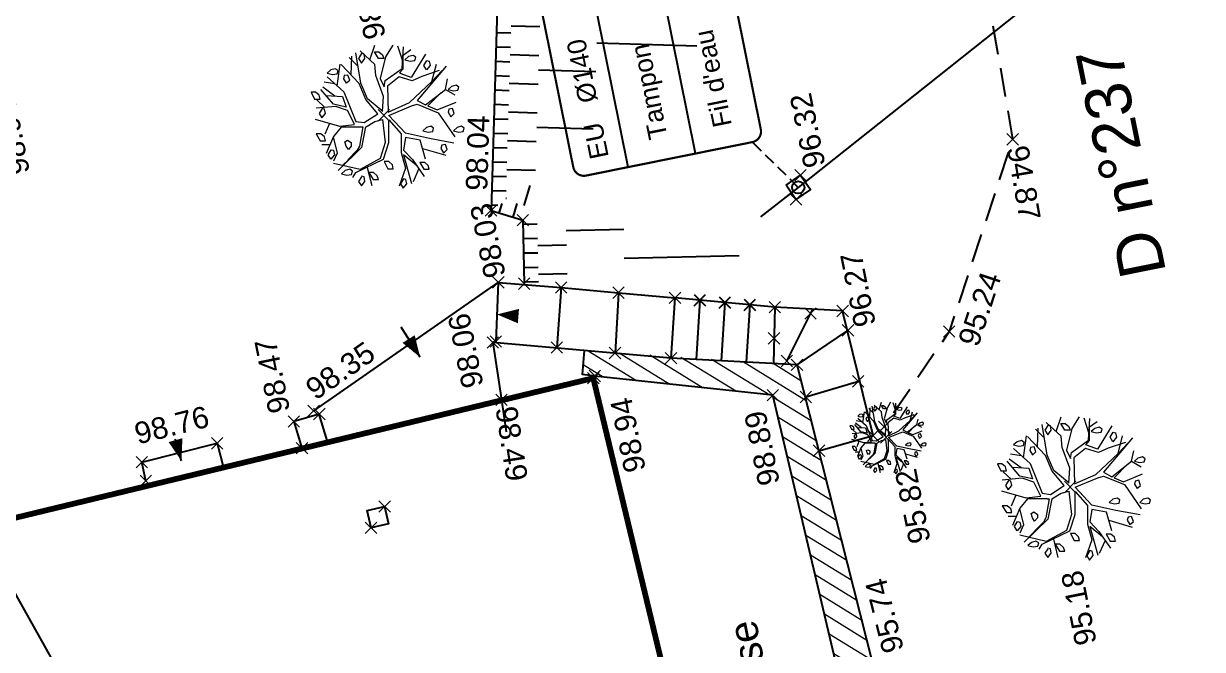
# Model space of a CAD drawing. Extents: x 947 to 1126, y 1788 to 2053.
# Drawn here: x 1018.18 to 1038.69, y 1962.64 to 1973.53 of the extents above; entities that cross this region are included whole.
import ezdxf
from ezdxf.enums import TextEntityAlignment as Align

# ---------------------------------------------------------------- set-up
doc = ezdxf.new("R2010")
doc.units = 0
doc.header["$LTSCALE"] = 2.5
doc.header["$PDMODE"] = 3
doc.header["$PDSIZE"] = 0.1
for name, pattern in [('Bordchaussee', [1.7, 1.5, -0.2]), ('CACH200', [0.12, 0.08, -0.04]), ('CACH500', [0.30000000000000004, 0.2, -0.1])]:
    doc.linetypes.add(name, pattern=pattern)
for name, color, linetype in [('F_Cadastre_numéros_parcelles', 252, 'Continuous'), ('PBO', 7, 'Continuous'), ('T_Bati', 7, 'Continuous'), ('T_Murs', 7, 'Continuous'), ('T_RES_DIVERS', 251, 'Continuous'), ('T_RES_EU_LINEAIRE', 6, 'Continuous'), ('T_RES_EU_SYMBOLE', 6, 'Continuous'), ('T_RES_EU_TEXTE', 6, 'Continuous'), ('T_Talus_barbules', 32, 'Continuous'), ('T_Talus_crête', 34, 'Continuous'), ('T_Talus_Pied', 34, 'CACH500'), ('T_Textes', 7, 'Continuous'), ('T_Voies_Goudron', 7, 'Bordchaussee')]:
    doc.layers.add(name, color=color, linetype=linetype)
for name, color, linetype, lineweight in [('T_Murs_Hachures', 7, 'Continuous', 0), ('T_Végétaux', 65, 'Continuous', 0), ('TOPOALT', 7, 'Continuous', 0), ('TOPOJIS', 7, 'Continuous', 0)]:
    doc.layers.add(name, color=color, linetype=linetype, lineweight=lineweight)
doc.styles.add('Arial', font='arial.ttf')

# ---------------------------------------------------------------- blocks, each defined once
blk = doc.blocks.new('PointTopo')
at = {"color": 0}
blk.add_point((0, 0), dxfattribs=at)
at = {"layer": 'TOPOALT', "style": 'Arial'}
blk.add_attdef('ALT', (0.125, -0.125), '', height=0.3750000000000001, dxfattribs=at)
blk = doc.blocks.new('gd05')
blk.add_lwpolyline([(0, 0), (0, 1), (1, 1), (1, 0)], close=True)
blk = doc.blocks.new('v024')
at = {"color": 0, "linetype": 'Continuous'}
for p, q in [((-0.5703124999999432, 0.7011718750000284), (-0.5546875000000284, 1.027343749999972)), ((-0.2421875000000284, 0.966796875), (-0.15625, 1.220703125)), ((0.3281250000000568, 0.9433593749999858), (0.2421875000000284, 1.201171875)), ((0.3359374999999432, 1.048828125000014), (0.46875, 1.142578125)), ((-0.8124999999999716, 0.5078125), (-0.7578125000000568, 0.8925781250000142)), ((-0.4609374999999716, 0.869140625), (-0.6015625000000568, 1.007812499999972)), ((0.8359375000000568, 0.5859375), (0.9140625000000568, 0.8925781250000142)), ((1.070312500000057, 0.4511718749999716), (1.109375000000057, 0.6328125000000284)), ((-0.8515624999999716, 0.3339843749999716), (-1.062500000000028, 0.48828125)), ((-0.8515624999999716, 0.5449218750000284), (-1.039062499999943, 0.5742187500000284)), ((-1.023437500000028, 0.13671875), (-1.164062499999972, 0.2675781250000142)), ((-0.9453125000000284, -0.1406250000000142), (-1.023437500000028, -0.3300781250000284)), ((-0.9375, -0.5117187500000142), (-1.078124999999943, -0.5117187500000142)), ((0.6718750000000284, -0.576171875), (1.078124999999943, -0.6953124999999716)), ((-0.6171874999999716, -0.7734374999999716), (-0.7187500000000568, -0.8730468750000142)), ((-0.2890625000000568, -0.9062500000000284), (-0.2109375000000568, -1.224609375000014)), ((0.6093749999999432, -0.927734375), (0.5078125, -1.158203124999986))]:
    blk.add_line(p, q, dxfattribs=at)
for points in [[(-0.01562500000005684, 0.06640625000002842), (-0.2812500000000284, 0.2871093750000142), (-0.3984375000000284, 0.556640625), (-0.4843750000000568, 1.087890625000014)], [(-0.02343749999994316, 0.068359375), (-0.007812500000028422, 0.3261718750000142), (-0.1406249999999432, 0.6914062500000284), (-0.15625, 0.8847656249999858), (-0.4140624999999432, 1.124999999999972)], [(0.15625, 1.220703125), (0.03124999999997158, 1.019531250000014), (-0.06249999999994316, 0.6425781250000284), (0.007812500000028422, 0.498046875), (0.02343749999994316, 0.6035156250000284), (0.3203125000000284, 0.8164062499999858), (0.3437499999999716, 1.19140625)], [(0.7265624999999432, 1.064453125), (0.4765625000000284, 0.6582031250000142), (0.3046874999999716, 0.7246093749999716), (0.2734375, 0.7363281250000142), (0.3359374999999432, 0.8085937500000284), (0.3359374999999432, 1.044921875)], [(-0.9843750000000284, 0.6718750000000284), (-0.6953124999999716, 0.41015625), (-0.4843750000000568, -0.107421875), (-0.3437499999999716, -0.126953125), (-0.1015624999999432, 0.02539062499998579), (-0.3125, 0.2773437500000142), (-0.4296875, 0.5507812500000142), (-0.7421875, 0.8828125000000142)], [(1.085937499999972, 0.8554687499999858), (0.5781249999999716, 0.2578125000000142), (0.7265624999999432, 0.1796875000000142), (1.070312500000057, 0.4511718749999716), (1.234374999999943, 0.3535156249999716)], [(0.9609374999999432, 0.7773437499999858), (0.6640625, 0.6777343750000142), (0.4921874999999432, 0.6015624999999858), (0.2656249999999716, 0.6718750000000284), (0.06249999999994316, 0.5078125), (0.078125, 0.05664062500002842), (0.4453125000000568, 0.2207031249999858), (0.8359375000000568, 0.5859375), (1.015625, 0.7773437499999858)], [(-0.9999999999999432, 0.3437499999999716), (-0.7187500000000568, 0.3261718750000142), (-0.6562499999999716, 0.1406250000000142), (-0.8750000000000568, 0.1914062499999858), (-1.09375, 0.4511718749999716)], [(0.9999999999999432, 0.3984375000000284), (0.7656249999999432, 0.1621093749999858), (0.9296874999999716, 0.09374999999998579), (1.257812500000028, 0.2285156250000142)], [(-0.5078125, -0.15625), (-0.6328125000000284, 0.08593750000002842), (-0.8359375000000568, 0.1523437499999858), (-1.179687500000028, 0.1230468749999858)], [(-0.007812500000028422, 0), (0, 0), (0, 0.009765625)], [(0, -0.009765625), (0, 0), (0.007812500000028422, 0)], [(1.218750000000028, -0.4843749999999858), (0.7968750000000568, -0.4062499999999858), (0.3749999999999432, -0.3125), (0.08593750000002842, -0.001953124999971578), (0.4843750000000568, 0.1621093749999858), (0.5781249999999716, 0.1914062499999858), (0.9453125000000284, 0.04492187499998579), (1.234374999999943, -0.3769531249999858)], [(-0.5078125, -0.166015625), (-0.7656249999999432, -0.1953125), (-1.187500000000057, -0.07031249999997158)], [(-0.3984375000000284, -0.205078125), (-0.7421875, -0.205078125), (-0.8750000000000568, -0.3671874999999858), (-0.9999999999999432, -0.6660156249999716)], [(-0.3203125000000284, -0.205078125), (-0.15625, -0.107421875), (-0.02343749999994316, -0.07031249999997158), (0.02343749999994316, -0.4746093749999858), (-0.06249999999994316, -0.7539062499999716), (-0.4140624999999432, -0.9453125000000284), (-0.8750000000000568, -0.83984375)], [(-0.3203125000000284, -0.2031250000000284), (-0.390625, -0.5605468750000142), (-0.7968750000000568, -0.9609375000000142)], [(-0.3984375000000284, -0.2031250000000284), (-0.3671875000000568, -0.2031250000000284), (-0.4218749999999716, -0.537109375), (-0.4609374999999716, -0.6093750000000142), (-0.625, -0.7753906250000142)], [(-0.5390624999999716, -1.080078124999986), (-0.4843750000000568, -0.9941406250000284), (-0.007812500000028422, -0.7636718749999716), (0.08593750000002842, -0.4746093749999858), (0.08593750000002842, -0.078125), (0.3046874999999716, -0.3203125000000284), (0.3046874999999716, -0.6464843749999716), (0.3749999999999432, -0.91796875), (0.2656249999999716, -1.234375000000014)], [(-0.8828124999999432, -0.3730468749999716), (-0.8124999999999716, -0.6582031250000142), (-0.8750000000000568, -0.80078125)], [(0.7265624999999432, -0.7636718749999716), (0.6328125000000284, -0.4355468749999858), (0.3749999999999432, -0.3886718750000284), (0.3437499999999716, -0.6074218749999716), (0.4999999999999716, -0.771484375), (0.703125, -1.062500000000028)], [(0.5625000000000568, -0.8671875000000284), (0.3437499999999716, -0.6875000000000142), (0.4843750000000568, -1.187499999999986)], [(-0.390625, -1.072265625000028), (-0.4375000000000284, -1.150390625000028), (-0.390625, -1.226562499999986), (-0.3281250000000568, -1.150390625000028), (-0.3437499999999716, -1.072265625000028), (-0.390625, -1.060546874999986)]]:
    blk.add_lwpolyline(points, dxfattribs=at)
for points in [[(-0.3281250000000568, 0.9882812499999716), (-0.3437499999999716, 1.064453125), (-0.390625, 1.07421875), (-0.4375000000000284, 0.9882812499999716), (-0.390625, 0.9101562499999716)], [(0, 0.9882812499999716), (-0.09375000000005684, 0.9882812499999716), (-0.1640625000000284, 1.107421875000014), (-0.08593750000002842, 1.107421875000014), (-0.02343749999994316, 1.0546875)], [(0.5546875000000284, 1.009765625000014), (0.5078125, 1.042968750000028), (0.4296875, 1.021484374999986), (0.3671875000000568, 0.9648437500000284), (0.4609374999999716, 0.9433593749999858), (0.5390624999999716, 0.9550781250000284)], [(0.7421875, 0.7890625000000284), (0.6953124999999716, 0.8671875000000284), (0.7500000000000284, 0.9531249999999858), (0.7890625000000284, 0.9433593749999858), (0.8046874999999432, 0.8671875000000284)], [(-0.7968750000000568, 0.7773437499999858), (-0.8437499999999432, 0.810546875), (-0.9218749999999432, 0.7890625000000284), (-0.9843750000000284, 0.7343749999999716), (-0.8906249999999716, 0.7109375000000284), (-0.8124999999999716, 0.7246093749999716)], [(-0.703125, 0.634765625), (-0.6562499999999716, 0.5585937499999716), (-0.6406250000000568, 0.5683593749999716), (-0.5937500000000284, 0.6113281249999858), (-0.625, 0.7011718750000284), (-0.6874999999999432, 0.6914062500000284)], [(1.304687500000057, 0.4921875000000142), (1.257812500000028, 0.5253906250000284), (1.179687500000028, 0.5019531250000142), (1.117187499999943, 0.44921875), (1.2109375, 0.4257812499999858), (1.2890625, 0.4375000000000284)], [(-1.265625000000057, 0.4042968750000142), (-1.203124999999972, 0.283203125), (-1.109375000000057, 0.283203125), (-1.124999999999972, 0.3496093750000284), (-1.187500000000057, 0.4042968750000142)], [(-1.015625, 0.029296875), (-1.031250000000057, 0.1054687500000284), (-1.070312500000057, 0.1171875), (-1.124999999999972, 0.029296875), (-1.078124999999943, -0.04687500000002842)], [(1.179687500000028, -0.01367187500001421), (1.226562500000057, 0.029296875), (1.195312499999943, 0.1191406249999716), (1.1328125, 0.1054687500000284), (1.117187499999943, 0.05273437500001421), (1.164062499999972, -0.02539062499998579)], [(0.8671875000000284, -0.224609375), (0.8203125, -0.1914062499999858), (0.7421875, -0.2128906250000284), (0.6796875000000568, -0.2675781250000142), (0.7734374999999716, -0.2910156250000284), (0.8515624999999716, -0.2792968749999858)], [(1.351562499999943, -0.1914062499999858), (1.273437499999943, -0.2128906250000284), (1.2109375, -0.2675781250000142), (1.304687500000057, -0.2910156250000284), (1.382812500000057, -0.2792968749999858), (1.398437499999972, -0.224609375)], [(-1.015625, -0.4433593750000142), (-1.031250000000057, -0.3769531249999858), (-1.09375, -0.3242187499999716), (-1.179687500000028, -0.3242187499999716), (-1.109375000000057, -0.4433593750000142)], [(-0.9218749999999432, -0.7636718749999716), (-0.9687499999999716, -0.6875000000000142), (-0.9140625000000568, -0.5996093750000142), (-0.8750000000000568, -0.6093750000000142), (-0.859375, -0.6875000000000142)], [(-0.6562499999999716, -0.5351562500000284), (-0.6796875000000568, -0.458984375), (-0.6328125000000284, -0.4335937500000142), (-0.5703124999999432, -0.4746093749999858), (-0.5703124999999432, -0.5351562500000284), (-0.6171874999999716, -0.595703125)], [(1.070312500000057, -0.5097656249999716), (1.007812499999972, -0.5214843750000142), (0.9921875000000568, -0.576171875), (1.039062499999943, -0.654296875), (1.0546875, -0.6425781250000284), (1.101562500000028, -0.5976562499999716)], [(0.08593750000002842, -0.8066406249999858), (0.007812500000028422, -0.8066406249999858), (0.07031249999997158, -0.9296874999999716), (0.1640625000000284, -0.9296874999999716), (0.1484374999999716, -0.8632812500000142)], [(0.625, -0.8203125), (0.6953124999999716, -0.9394531249999716), (0.7890625000000284, -0.9394531249999716), (0.7734374999999716, -0.8730468750000142), (0.7109375000000284, -0.8203125)], [(-0.546875, -0.9726562499999858), (-0.5937500000000284, -0.9394531249999716), (-0.6718750000000284, -0.9628906249999858), (-0.7343749999999716, -1.017578124999972), (-0.6406250000000568, -1.039062500000014), (-0.5625000000000568, -1.029296875000014)], [(-0.1796874999999432, -0.99609375), (-0.2578124999999432, -0.99609375), (-0.1874999999999716, -1.117187500000014), (-0.09375000000005684, -1.117187500000014), (-0.1171875, -1.050781249999986)], [(0.3437499999999716, -1.105468749999972), (0.2890625000000568, -1.193359374999972), (0.3359374999999432, -1.26953125), (0.3984375000000284, -1.193359374999972), (0.3828124999999716, -1.117187500000014)]]:
    blk.add_lwpolyline(points, close=True, dxfattribs=at)
blk = doc.blocks.new('gu03')
blk.add_lwpolyline([(0, 0.9999999999999928), (0.999999999999848, 0.9999999999999928), (0.999999999999848, 0), (0, 0), (0, 0.9999999999999928)])
blk.add_circle((0.4999999999999245, 0.4999999999999716), 0.35)

msp = doc.modelspace()

# ---------------------------------------------------------------- hatches: boundary and pattern name
at = {"layer": 'T_Murs_Hachures'}
h = msp.add_hatch(dxfattribs=at)
h.set_pattern_fill('_U', color=256, scale=0.25, angle=-31.58987733058354, style=0, pattern_type=0)
h.set_pattern_definition([(328.4101226694165, (0, 0), (0.1309588549662613, 0.2129548738722027), [])])
h.paths.add_polyline_path([(1032.913941936557, 1947.350190690586), (1033.203294, 1946.136569), (1026.613351, 1942.441608), (1026.686829219813, 1942.299802757303), (1024.291294804854, 1941.032344105987), (1024.501745, 1940.634587), (1026.902128, 1941.904611), (1029.449782, 1943.333104), (1030.210325000003, 1943.789351000001), (1033.918404, 1945.861038), (1032.049608, 1953.654095), (1034.438896, 1956.166455), (1032.960538, 1962.39768), (1031.641437, 1967.592497), (1027.942871243584, 1967.841910485026), (1027.905998972346, 1967.422790329814), (1031.219588, 1967.064207), (1033.756385, 1956.302409), (1031.700732556302, 1954.120653568165), (1033.359939, 1947.462185)])

# ---------------------------------------------------------------- linework, layer by layer
at = {"layer": 'PBO'}
msp.add_xline((1035.774004562939, 1931.986040030542), (-0.4890660896326629, 0.8722467311325484), dxfattribs=at)
at = {"layer": 'T_Bati', "linetype": 'Continuous', "const_width": 0.1, "flags": 128}
msp.add_lwpolyline([(1014.042496, 1963.964947), (1015.668102, 1957.297186), (1022.608248, 1958.958689), (1025.86537, 1945.580224), (1033.359939, 1947.462185), (1031.10696, 1956.503489), (1030.728532179883, 1956.40918955694), (1028.095816, 1967.361593)], close=True, dxfattribs=at)
at = {"layer": 'T_Murs'}
for p, q in [((1031.253889, 1968.596771), (1029.517096, 1968.759712)), ((1029.95129425, 1968.71897675), (1029.8836652909, 1967.6862486396)), ((1030.3854925, 1968.6782415), (1030.3190105818, 1967.663029279201)), ((1030.81969075, 1968.63750625), (1030.7543558727, 1967.639809918801))]:
    msp.add_line(p, q, dxfattribs=at)
at = {"layer": 'T_Murs', "flags": 128}
for points in [[(1023.232143, 1966.792678), (1026.443957, 1969.029246), (1026.400025, 1968.000483)], [(1026.443957, 1969.029246), (1027.536485, 1968.938137), (1027.460895, 1967.895044)], [(1027.536485, 1968.938137), (1028.536208, 1968.848906), (1028.474937, 1967.79942)], [(1028.536208, 1968.848906), (1029.517096, 1968.759712), (1029.44832, 1967.709468)], [(1032.022052, 1966.099212), (1032.964371, 1966.361789), (1032.434915, 1968.531328), (1031.253889, 1968.596771), (1031.230584442914, 1967.614410028103)], [(1031.463263, 1967.659408), (1031.913177860615, 1968.560238492752)], [(1025.083500829769, 1967.725177249939), (1024.753212083248, 1968.250516932768)], [(1031.641437, 1967.592497), (1032.52701, 1968.193528)], [(1033.918404, 1945.861038), (1032.049608, 1953.654095), (1034.438896, 1956.166455), (1032.960538, 1962.39768), (1031.641437, 1967.592497), (1029.44832, 1967.709468), (1026.347397, 1967.982273), (1026.49876, 1966.983607), (1026.583427363366, 1966.424986880795)], [(1031.573386, 1953.985495), (1033.756385, 1956.302409), (1031.219588, 1967.064207), (1028.124722, 1967.399121), (1027.905998972346, 1967.422790329814), (1027.942871243584, 1967.841910485026)], [(1031.793821, 1967.034119), (1032.731856549262, 1967.314557821092)], [(1020.930254481357, 1965.922095049635), (1020.824625777313, 1966.297455678952)]]:
    msp.add_lwpolyline(points, dxfattribs=at)
for points in [[(1026.793967656694, 1968.441852076634, 0.25, 0, 0), (1026.420136464128, 1968.471436522954, 0, 0, 0), (1031.661653665584, 1968.056630622945, 0, 0, 0), (1031.935707487225, 1968.041207623205, 0, 0, 0), (1032.478835131167, 1966.242594368926, 0, 0, 0)], [(1025.083500829769, 1967.725177249939, 0, 0.25, 0), (1024.883903913614, 1968.042645470492, 0, 0, 0)], [(1020.930254481357, 1965.922095049635, 0, 0.25, 0), (1020.828672732219, 1966.283074478747, 0, 0, 0)]]:
    msp.add_lwpolyline(points, format="xyseb", dxfattribs=at)
at = {"layer": 'T_Murs'}
for p in [(1029.95129425, 1968.71897675), (1030.3854925, 1968.6782415), (1030.81969075, 1968.63750625)]:
    msp.add_point(p, dxfattribs=at)
at = {"layer": 'T_RES_EU_LINEAIRE', "flags": 128}
msp.add_lwpolyline([(1040.369714360114, 1977.606828058498), (1031.662662, 1970.682189), (1031.007221583106, 1970.168832604864)], dxfattribs=at)
at = {"layer": 'T_RES_EU_TEXTE', "linetype": 'CACH200'}
msp.add_line((1031.662662, 1970.682189), (1030.864115585531, 1971.470504909698), dxfattribs=at)
at = {"layer": 'T_RES_EU_TEXTE', "linetype": 'Continuous', "const_width": 0.03750000000000001, "flags": 128}
msp.add_lwpolyline([(1029.918471995426, 1976.161859707873), (1027.023573967898, 1975.578325077835, 0.4142134223961583), (1026.876820718509, 1975.357472298385), (1027.748350237079, 1971.033829485786, 0.4142031246128111), (1027.969196484044, 1970.887074828335), (1030.864115585531, 1971.470504909698, 0.4142240001955342), (1031.010875472954, 1971.691359027065), (1030.139324880426, 1976.015106388339, 0.4142137023649277)], format="xyb", close=True, dxfattribs=at)
at = {"layer": 'T_RES_EU_TEXTE', "linetype": 'Continuous', "flags": 128}
for points in [[(1029.87591255126, 1971.271346537262), (1028.930436876245, 1975.962698044041)], [(1028.704420583839, 1971.035248867275), (1027.758786253246, 1975.726524366668)]]:
    msp.add_lwpolyline(points, dxfattribs=at)
at = {"layer": 'T_Talus_barbules'}
for p, q in [((1026.411218224727, 1973.377343203886), (1026.661105305445, 1973.369830089344)), ((1026.664861862716, 1973.494773629703), (1027.164636024153, 1973.479747400618)), ((1028.156671232483, 1973.19980786173), (1029.895734555639, 1973.147521117229)), ((1026.403705110184, 1973.127456123168), (1026.653592190903, 1973.119943008626)), ((1026.649835633631, 1972.994999468267), (1027.149609795068, 1972.979973239181)), ((1026.396191995642, 1972.87756904245), (1026.64607907636, 1972.870055927908)), ((1026.388678881099, 1972.627681961732), (1026.638565961817, 1972.620168847189)), ((1027.142096680525, 1972.730086158463), (1028.141645003398, 1972.700033700293)), ((1026.381165766557, 1972.377794881014), (1026.631052847275, 1972.370281766471)), ((1026.634809404546, 1972.49522530683), (1027.134583565982, 1972.480199077745)), ((1026.373652652014, 1972.127907800295), (1026.623539732732, 1972.120394685753)), ((1026.619783175461, 1971.995451145394), (1027.119557336898, 1971.980424916309)), ((1026.366139537472, 1971.878020719577), (1026.61602661819, 1971.870507605035)), ((1027.112044222355, 1971.73053783559), (1028.091973058159, 1971.70107525767)), ((1026.358626422929, 1971.628133638859), (1026.608513503647, 1971.620620524316)), ((1026.351113308386, 1971.378246558141), (1026.601000389105, 1971.370733443598)), ((1026.604756946376, 1971.495676983957), (1027.104531107812, 1971.480650754872)), ((1026.343600193844, 1971.128359477422), (1026.593487274562, 1971.12084636288)), ((1026.589730717291, 1970.995902822521), (1027.089504878727, 1970.980876593436)), ((1026.336087079301, 1970.878472396704), (1026.58597416002, 1970.870959282162)), ((1026.892608509261, 1970.366941063272), (1026.997826044081, 1970.717071683507)), ((1026.328573964759, 1970.628585315986), (1026.578461045477, 1970.621072201444)), ((1026.574704488206, 1970.496128661084), (1026.588838476925, 1970.495703708038)), ((1026.321060850216, 1970.378698235268), (1026.438525018801, 1970.375166553075)), ((1026.461525190158, 1970.235441359882), (1026.512099190029, 1970.403735608295)), ((1026.700948169249, 1970.163492509415), (1026.772897019716, 1970.402915488505)), ((1026.872829476339, 1970.04017510694), (1027.122771370644, 1970.045564863072)), ((1027.625350037321, 1969.931373428185), (1028.625117614541, 1969.952932452716)), ((1026.878219232472, 1969.790233212635), (1027.128161126777, 1969.795622968767)), ((1027.130856004843, 1969.670652021615), (1027.630739793454, 1969.68143153388)), ((1026.883608988605, 1969.54029131833), (1027.13355088291, 1969.545681074462)), ((1028.635897126807, 1969.453048664106), (1030.635432281248, 1969.496166713168)), ((1026.888998744737, 1969.290349424024), (1027.138940639042, 1969.295739180157)), ((1027.141635517109, 1969.170768233005), (1027.641519305719, 1969.18154774527)), ((1026.89438850087, 1969.040407529719), (1027.144330395175, 1969.045797285852))]:
    msp.add_line(p, q, dxfattribs=at)
at = {"layer": 'T_Talus_crête', "flags": 128}
msp.add_lwpolyline([(1013.852592, 2012.467562), (1011.988461, 2005.695725), (1011.30948, 2002.915609), (1011.611005, 2000.52874), (1012.976622, 1996.674434), (1014.430061, 1995.04281), (1018.657525, 1992.450486), (1022.565659, 1988.587342), (1024.59871, 1985.321859), (1024.954349, 1983.932346), (1026.061761, 1978.71286), (1026.47657, 1975.550951), (1026.31805, 1970.278557), (1026.871274, 1970.112308), (1026.895137, 1969.005697)], dxfattribs=at)
at = {"layer": 'T_Talus_Pied', "flags": 128}
msp.add_lwpolyline([(1033.472541, 1986.104314), (1034.586271, 1979.750756), (1034.546686, 1976.39342), (1035.393388, 1971.517772), (1034.289098, 1968.174849), (1033.15838, 1966.514051)], dxfattribs=at)
at = {"layer": 'T_Voies_Goudron', "flags": 128}
msp.add_lwpolyline([(1020.312694, 1965.573247), (1020.242577, 1965.899453), (1021.554265, 1966.227359), (1021.660975774401, 1965.800495074812)], dxfattribs=at)

# ---------------------------------------------------------------- block references
at = {"layer": 'T_RES_DIVERS', "color": 251, "xscale": 0.4612437390815868, "yscale": -0.482971418351554, "rotation": 16.5221164132218}
msp.add_blockref('gd05', (1022.888102, 1966.606143), dxfattribs=at)
at = {"layer": 'T_RES_DIVERS', "xscale": 0.3103645114771777, "yscale": 0.3103645114771777, "rotation": 192.2668286576942}
msp.add_blockref('gd05', (1024.466722, 1965.12708), dxfattribs=at)
at = {"layer": 'T_RES_EU_SYMBOLE', "xscale": 0.3046361233011955, "yscale": 0.3046361233011955, "rotation": 34.39513178529186}
msp.add_blockref('gu03', (1031.623019, 1970.470458), dxfattribs=at)
at = {"layer": 'T_Végétaux'}
for p in [(1024.452082, 1971.93665), (1036.392116, 1965.466109)]:
    msp.add_blockref('v024', p, dxfattribs=at)
at = {"layer": 'T_Végétaux', "xscale": 0.5, "yscale": 0.5, "zscale": 0.5}
msp.add_blockref('v024', (1033.190917, 1966.331878), dxfattribs=at)
at = {"layer": 'TOPOJIS'}
ref = msp.add_blockref('PointTopo', (1024.452082, 1971.93665), dxfattribs=dict(at, rotation=88.27786169155173))
ref.add_attrib('ALT', '98.40', (1024.487136361855, 1973.301353926566), dxfattribs={"layer": 'TOPOALT', "height": 0.3750000000000001, "rotation": 101.3965643595844, "style": 'Arial'})
ref = msp.add_blockref('PointTopo', (1017.780522, 1970.710851), dxfattribs=at)
ref.add_attrib('ALT', '98.94', (1018.297282087667, 1970.942471293292), dxfattribs={"layer": 'TOPOALT', "height": 0.3750000000000001, "rotation": 101.3965643595881, "style": 'Arial'})
ref = msp.add_blockref('PointTopo', (1031.702305, 1970.89392), dxfattribs=dict(at, rotation=356.8283703794682))
ref.add_attrib('ALT', '96.32', (1032.137040260797, 1971.066618514062), dxfattribs={"layer": 'TOPOALT', "height": 0.3750000000000001, "rotation": 101.3965643596075, "style": 'Arial'})
ref = msp.add_blockref('PointTopo', (1026.31805, 1970.278557), dxfattribs=dict(at, rotation=88.27786169155173))
ref.add_attrib('ALT', '98.04', (1026.251059373656, 1970.618680612436), dxfattribs={"layer": 'TOPOALT', "height": 0.3750000000000001, "rotation": 88.27786169154537, "style": 'Arial'})
ref = msp.add_blockref('PointTopo', (1035.393388, 1971.517772), dxfattribs=dict(at, rotation=279.8516990741521))
ref.add_attrib('ALT', '94.87', (1035.291618583501, 1971.373227937979), dxfattribs={"layer": 'TOPOALT', "height": 0.3750000000000001, "rotation": 279.8516990741476, "style": 'Arial'})
for p, rotation in [((1031.623019, 1970.470458), 356.8283703794682), ((1026.871274, 1970.112308), 343.2739841123817), ((1026.895137, 1969.005697), 271.2353368243257), ((1027.536485, 1968.938137), 85.85518224090895), ((1028.536208, 1968.848906), 86.6587555122699), ((1029.517096, 1968.759712), 86.25329343888735), ((1031.253889, 1968.596771), 356.8283703794682), ((1031.876416, 1968.486633), 63.46041542260721), ((1032.52701, 1968.193528), 34.16441070562698), ((1026.347397, 1967.982273), 355.7891708736286), ((1031.241021, 1968.054344), 88.64102666721318), ((1027.460895, 1967.895044), 85.85518224090895), ((1028.474937, 1967.79942), 86.6587555122699), ((1029.44832, 1967.709468), 86.25329343888735), ((1031.463263, 1967.659408), 63.46041542260721), ((1031.641437, 1967.592497), 355.7891708736286), ((1028.095816, 1967.361593), 13.5876360248967), ((1032.705078, 1967.306552), 16.64476926646546), ((1031.793821, 1967.034119), 16.64476926646546), ((1023.330301, 1966.737314), 34.85168010061145), ((1033.15838, 1966.514051), 55.75186474364932), ((1033.190917, 1966.331878), 55.75186474364932), ((1021.554265, 1966.227359), 284.0355856823065), ((1023.029624, 1966.144351), 13.5876360248967), ((1032.022052, 1966.099212), 15.57048467593738), ((1020.312694, 1965.573247), 282.1309774494812), ((1024.466722, 1965.12708), 13.5876360248967), ((1024.229385, 1964.75786), 13.5876360248967)]:
    msp.add_blockref('PointTopo', p, dxfattribs=dict(at, rotation=rotation))
ref = msp.add_blockref('PointTopo', (1026.443957, 1969.029246), dxfattribs=dict(at, rotation=87.55474314361858))
ref.add_attrib('ALT', '98.03', (1026.574176283813, 1969.148799076594), dxfattribs={"layer": 'TOPOALT', "height": 0.3750000000000001, "rotation": 101.3965643595848, "style": 'Arial'})
ref = msp.add_blockref('PointTopo', (1032.434915, 1968.531328), dxfattribs=dict(at, rotation=356.8283703794682))
ref.add_attrib('ALT', '96.27', (1033.014014687877, 1968.296699661601), dxfattribs={"layer": 'TOPOALT', "height": 0.3750000000000001, "rotation": 101.3965643595835, "style": 'Arial'})
ref = msp.add_blockref('PointTopo', (1034.289098, 1968.174849), dxfattribs=dict(at, rotation=71.71971719288041))
ref.add_attrib('ALT', '95.24', (1034.789437413128, 1967.885463414924), dxfattribs={"layer": 'TOPOALT', "height": 0.375, "rotation": 71.71971719286807, "style": 'Arial'})
ref = msp.add_blockref('PointTopo', (1026.400025, 1968.000483), dxfattribs=dict(at, rotation=87.55474314361858))
ref.add_attrib('ALT', '98.06', (1026.188576873288, 1967.233014866302), dxfattribs={"layer": 'TOPOALT', "height": 0.3750000000000001, "rotation": 101.3965643595864, "style": 'Arial'})
ref = msp.add_blockref('PointTopo', (1022.888102, 1966.606143), dxfattribs=dict(at, rotation=34.85168010061145))
ref.add_attrib('ALT', '98.47', (1022.823391504475, 1966.793346234097), dxfattribs={"layer": 'TOPOALT', "height": 0.3750000000000001, "rotation": 101.396564359584, "style": 'Arial'})
ref = msp.add_blockref('PointTopo', (1023.232143, 1966.792678), dxfattribs=dict(at, rotation=34.85168010061145))
ref.add_attrib('ALT', '98.35', (1023.263290512043, 1966.966689012565), dxfattribs={"layer": 'TOPOALT', "height": 0.3750000000000001, "rotation": 34.85168010061127, "style": 'Arial'})
ref = msp.add_blockref('PointTopo', (1028.124722, 1967.399121), dxfattribs=dict(at, rotation=353.8237149878129))
ref.add_attrib('ALT', '98.94', (1029.012054075598, 1965.763676413948), dxfattribs={"layer": 'TOPOALT', "height": 0.3750000000000001, "rotation": 101.3965643596117, "style": 'Arial'})
ref = msp.add_blockref('PointTopo', (1026.49876, 1966.983607), dxfattribs=dict(at, rotation=278.6184507030829))
ref.add_attrib('ALT', '98.49', (1026.393903195611, 1966.841286760494), dxfattribs={"layer": 'TOPOALT', "height": 0.375, "rotation": 278.6184507030848, "style": 'Arial'})
ref = msp.add_blockref('PointTopo', (1031.219588, 1967.064207), dxfattribs=dict(at, rotation=353.8237149878129))
ref.add_attrib('ALT', '98.89', (1031.343618724206, 1965.535290557059), dxfattribs={"layer": 'TOPOALT', "height": 0.3750000000000001, "rotation": 101.3965643596054, "style": 'Arial'})
ref = msp.add_blockref('PointTopo', (1020.242577, 1965.899453), dxfattribs=dict(at, rotation=14.03558568230224))
ref.add_attrib('ALT', '98.76', (1020.171236518428, 1966.206170970359), dxfattribs={"layer": 'TOPOALT', "height": 0.3750000000000001, "rotation": 14.03558568230218, "style": 'Arial'})
ref = msp.add_blockref('PointTopo', (1032.964371, 1966.361789), dxfattribs=dict(at, rotation=283.7144423232846))
ref.add_attrib('ALT', '95.82', (1033.966335364833, 1964.525444509234), dxfattribs={"layer": 'TOPOALT', "height": 0.3750000000000001, "rotation": 101.3965643595826, "style": 'Arial'})
ref = msp.add_blockref('PointTopo', (1036.392116, 1965.466109), dxfattribs=dict(at, rotation=270.5008352855293))
ref.add_attrib('ALT', '95.18', (1036.856423106564, 1962.755040314648), dxfattribs={"layer": 'TOPOALT', "height": 0.3750000000000001, "rotation": 101.3965643595891, "style": 'Arial'})
ref = msp.add_blockref('PointTopo', (1032.960538, 1962.39768), dxfattribs=dict(at, rotation=284.2477780623501))
ref.add_attrib('ALT', '95.74', (1033.503070133558, 1962.635457835622), dxfattribs={"layer": 'TOPOALT', "height": 0.375, "rotation": 104.2477780623493, "style": 'Arial'})

# ---------------------------------------------------------------- texts
at = {"layer": 'F_Cadastre_numéros_parcelles', "style": 'Arial'}
msp.add_text('D n°237', height=0.7999999999999999, rotation=101.3965643591402, dxfattribs=at).set_placement((1037.900087770133, 1971.238514890861), align=Align.BOTTOM_CENTER)
at = {"layer": 'T_RES_EU_TEXTE', "style": 'Arial'}
for s, rotation, p in [("Fil d'eau", 101.3945224839817, (1030.508515196421, 1971.766523704114)), ('%%C140', 101.3965643260532, (1028.170428088456, 1972.190089617657)), ('EU', 101.3965643260532, (1028.367389637692, 1971.212966790926))]:
    msp.add_text(s, height=0.328125, rotation=rotation, dxfattribs=at).set_placement(p)
msp.add_text('Tampon', height=0.328125, rotation=101.3965643260532, dxfattribs=at).set_placement((1029.063782293045, 1972.348248807705), align=Align.MIDDLE_CENTER)
at = {"layer": 'T_Textes', "style": 'Arial'}
msp.add_text('Terrasse', height=0.5, rotation=101.3965643596002, dxfattribs=at).set_placement((1031.341992571292, 1961.858836896778), align=Align.BOTTOM_CENTER)

doc.saveas('drawing.dxf')
